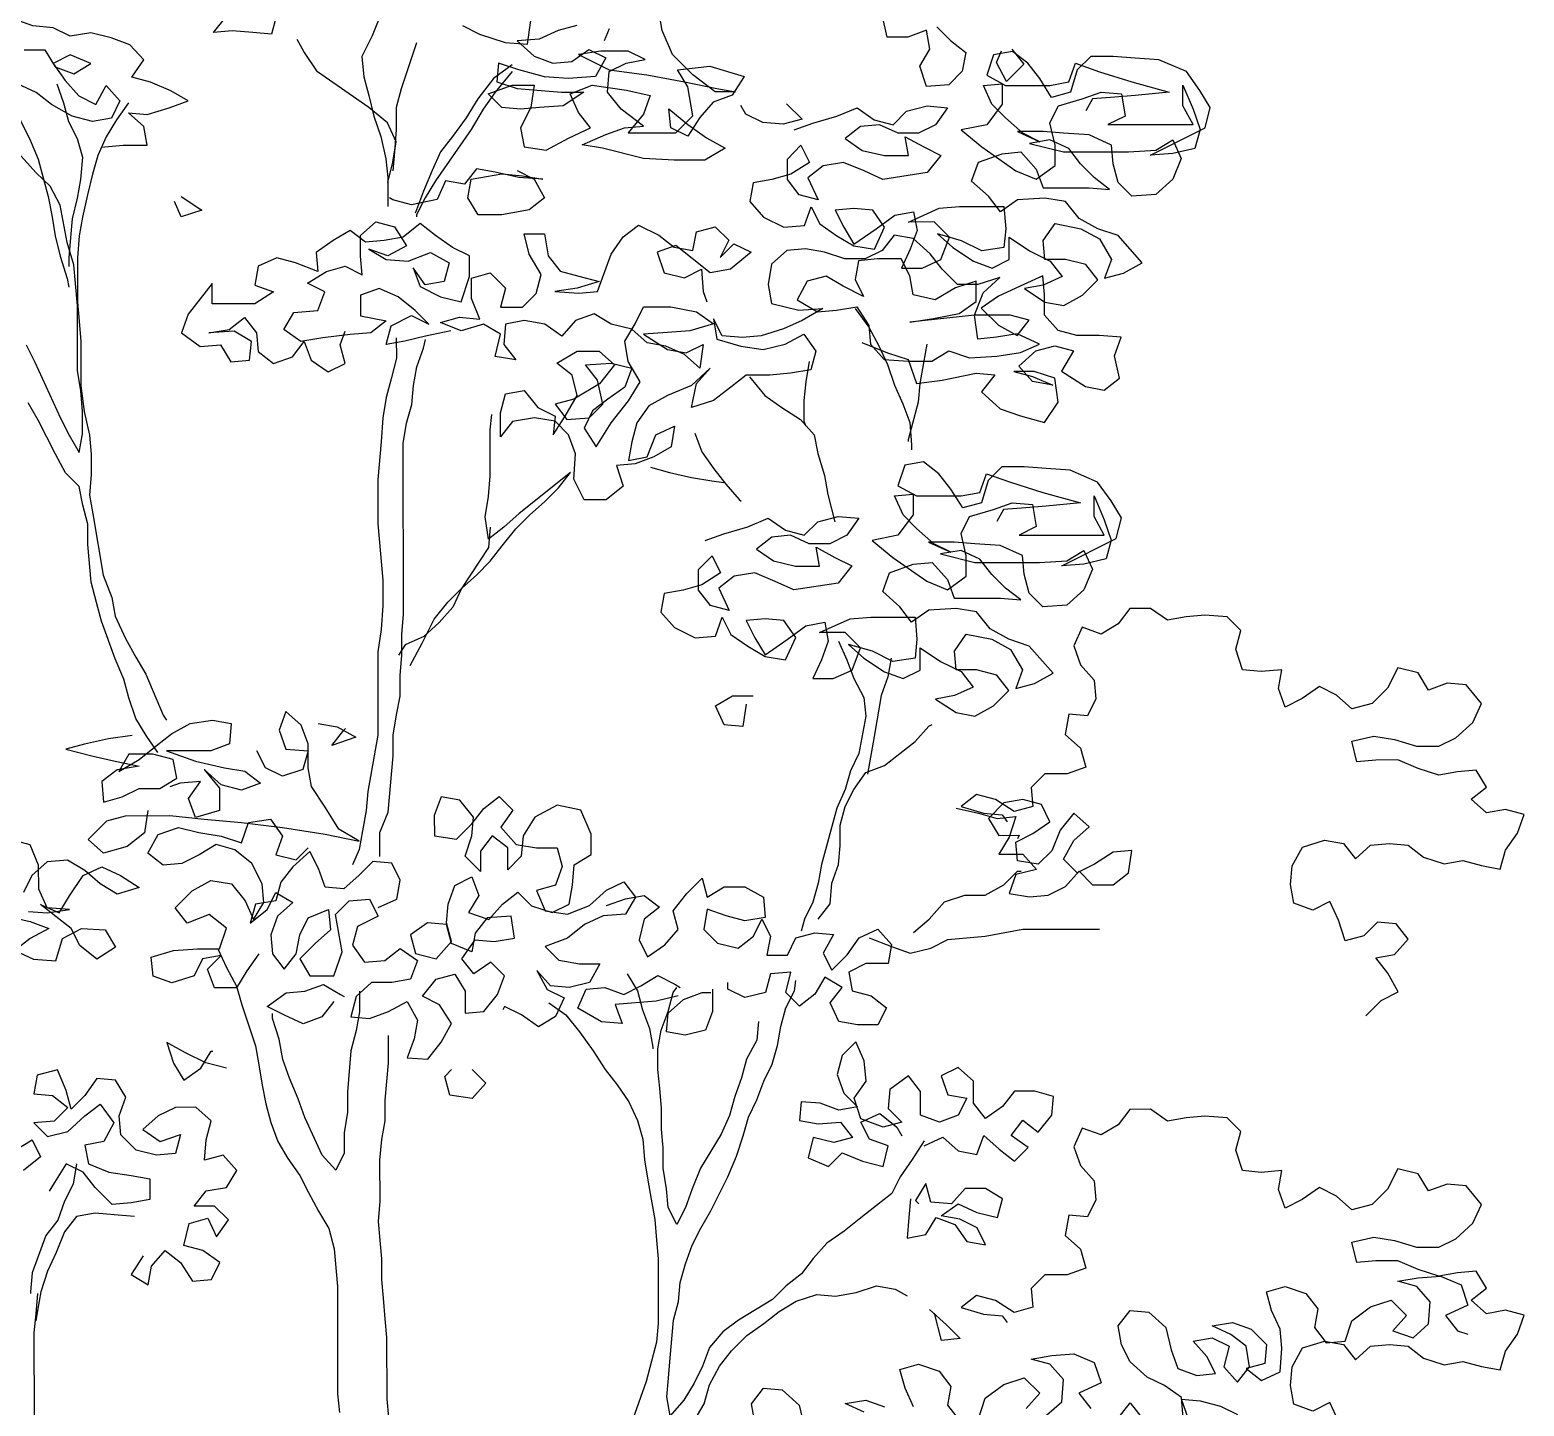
# Model space of a CAD drawing. Header units: millimetres. Extents: x 454 to 24074, y 929 to 15016.
# Drawn here: x 4535 to 5419, y 2432 to 3246 of the extents above; entities that cross this region are included whole.
import ezdxf

# ---------------------------------------------------------------- set-up
doc = ezdxf.new("R2010")
doc.units = ezdxf.units.MM
doc.layers.add('cadblocksdwg.com', color=255, linetype='Continuous')

# ---------------------------------------------------------------- blocks, each defined once
blk = doc.blocks.new('Trees side 016_cad-block.com')
at = {"color": 0}
for points in [[(750.9, 4520.7), (766.8, 4504.9), (784.6, 4491), (780.6, 4469.3), (764.8, 4453.5), (739.1, 4451.5), (731.2, 4475.2), (743, 4495), (739.1, 4516.7), (717.3, 4508.8), (693.6, 4508.8), (687.6, 4534.5)], [(-14.2, 4533.8), (-20.1, 4512.1), (-41.8, 4514), (-65.6, 4516), (-87.3, 4514), (-71.5, 4533.8)], [(201.3, 4522.1), (221.1, 4512.3), (250.8, 4502.4), (276.5, 4500.5), (280.4, 4528.1)], [(333.8, 4522.3), (312, 4516.3), (290.3, 4506.4), (264.6, 4504.4), (284.4, 4486.6), (306.1, 4478.7), (327.9, 4480.7), (347.6, 4494.6), (367.4, 4484.7), (355.6, 4463), (323.9, 4461), (296.3, 4462.9), (266.6, 4470.8), (242.9, 4478.7), (240.9, 4456.9), (264.6, 4449.1), (292.3, 4447.1), (316.1, 4445.1), (341.8, 4445.2), (318, 4429.3), (290.4, 4427.3), (268.6, 4425.3), (246.9, 4427.3), (231, 4443.1), (258.7, 4453), (284.4, 4453), (280.5, 4427.3), (268.6, 4403.6), (272.6, 4381.8), (298.3, 4377.9), (324, 4391.8), (349.7, 4403.7), (335.8, 4421.4), (325.9, 4443.2), (351.6, 4453.1), (391.2, 4447.2), (418.9, 4441.3), (411, 4419.5), (393.2, 4397.8), (448.6, 4397.8), (468.3, 4417.6), (462.3, 4451.2), (450.5, 4471), (488, 4475), (527.6, 4463.1), (513.8, 4441.4), (492, 4433.4), (476.2, 4415.6), (462.4, 4393.9), (442.6, 4403.7), (440.6, 4425.5), (462.4, 4407.7), (484.1, 4391.9), (505.9, 4380.1), (482.2, 4366.2), (446.6, 4366.2), (411, 4368.1), (363.6, 4380), (339.8, 4383.9), (367.5, 4395.8), (389.2, 4403.7), (411, 4405.7), (385.3, 4425.4), (369.4, 4445.2), (371.4, 4468.9), (391.1, 4478.8), (412.9, 4482.8), (393.1, 4492.7), (361.5, 4492.6), (335.8, 4488.7), (371.4, 4470.9), (414.9, 4465), (458.4, 4457.1), (496, 4449.3), (517.7, 4445.3), (494, 4445.3), (468.3, 4465.1), (444.5, 4488.8), (432.6, 4516.4), (424.7, 4563.9)], [(371.3, 4518.3), (365.4, 4504.5)], [(-304.5, 4152), (-294.5, 4132.2), (-264.8, 4067), (-254.9, 4047.3), (-243.1, 4027.5), (-239.1, 4049.2), (-239.1, 4074.9), (-241.1, 4098.7), (-245.1, 4122.4), (-245.2, 4197.5), (-247.2, 4223.2), (-249.2, 4245), (-257.1, 4270.6), (-265.1, 4314.1), (-276.9, 4335.9), (-292.8, 4351.7), (-310.6, 4371.4)], [(108.4, 4563.6), (108.4, 4539.9), (96.5, 4510.2), (84.7, 4486.5), (86.7, 4462.7), (92.7, 4441), (98.6, 4417.3), (106.5, 4393.6), (112.5, 4367.9), (114.5, 4346.1), (114.5, 4312.5)], [(-217.7, 4381.4), (-192, 4383.4), (-164.3, 4383.4), (-168.3, 4405.2), (-186.1, 4421), (-164.3, 4419), (-138.6, 4426.9), (-116.9, 4434.9), (-136.7, 4446.7), (-160.4, 4456.6), (-182.2, 4462.5), (-168.3, 4482.3), (-184.2, 4500), (-205.9, 4507.9), (-229.7, 4513.8), (-253.4, 4509.9), (-273.2, 4519.7), (-296.9, 4521.7), (-318.6, 4529.6)], [(-306.7, 4494), (-283, 4494), (-271.1, 4474.3), (-249.4, 4466.4), (-229.6, 4478.3), (-253.4, 4488.1), (-273.1, 4478.2), (-259.3, 4458.5), (-243.4, 4440.7), (-223.7, 4430.8), (-211.8, 4452.6), (-196, 4434.8), (-205.8, 4415), (-227.6, 4411), (-251.3, 4417), (-275.1, 4430.8), (-292.9, 4444.6), (-314.6, 4454.5)], [(114.5, 4340.2), (120.4, 4363.9), (124.3, 4387.6), (114.4, 4409.4), (92.7, 4427.2), (33.3, 4468.6), (17.5, 4492.3), (9.6, 4506.2)], [(-330.5, 4501.9), (-322.5, 4478.2), (-320.5, 4454.4), (-318.5, 4432.7), (-310.6, 4411), (-300.7, 4391.2), (-290.8, 4367.5), (-278.9, 4324), (-274.9, 4302.3), (-271, 4278.5), (-265, 4254.8), (-257.1, 4229.1), (-255.1, 4219.2)], [(148, 4502.3), (130.2, 4448.9), (124.3, 4427.2), (124.3, 4401.5), (122.4, 4375.8), (120.4, 4354)], [(585.6, 4401.2), (607.4, 4409.1), (635.1, 4417), (658.8, 4426.9), (678.6, 4413.1), (700.3, 4407.2), (716.1, 4423), (739.8, 4429), (763.5, 4427), (749.7, 4407.2), (730, 4397.3), (706.2, 4397.3), (684.5, 4407.2), (662.7, 4405.2), (645, 4391.3), (664.7, 4377.5), (690.5, 4371.6), (718.1, 4371.6), (714.2, 4393.4), (735.9, 4381.5), (755.7, 4371.7), (739.9, 4351.9), (688.5, 4343.9), (666.7, 4353.8), (643, 4363.6), (619.3, 4359.7), (601.5, 4345.8), (613.4, 4320.1), (591.6, 4326), (577.8, 4343.8), (577.8, 4367.5), (593.6, 4383.4), (603.5, 4363.6), (581.7, 4349.8), (560, 4343.8), (538.3, 4339.8), (534.3, 4318.1), (550.2, 4300.3), (573.9, 4288.5), (597.6, 4290.5), (605.5, 4312.2), (615.4, 4292.5), (635.2, 4278.6), (655, 4266.8), (678.7, 4262.9), (690.5, 4288.6), (676.7, 4308.3), (654.9, 4310.3), (633.2, 4308.3), (643.1, 4288.5), (655, 4268.8), (680.6, 4286.6), (702.4, 4302.4), (724.1, 4306.4), (728.1, 4284.6), (720.2, 4262.9), (710.3, 4241.1), (734.1, 4241.2), (755.8, 4251.1), (765.7, 4276.8), (747.9, 4294.6), (718.2, 4294.5), (753.8, 4310.4), (777.5, 4312.4), (828.9, 4312.4), (830.9, 4286.7), (828.9, 4265), (803.2, 4261), (779.5, 4272.8), (751.8, 4280.7), (769.6, 4264.9), (793.4, 4249.1), (815.1, 4241.2), (834.9, 4251.1), (834.9, 4276.8), (858.6, 4261), (882.3, 4249.2), (896.2, 4231.4), (874.4, 4221.5), (852.7, 4217.5), (876.4, 4201.7), (898.2, 4197.8), (919.9, 4209.7), (937.7, 4227.5), (923.9, 4245.3), (900.1, 4251.2), (876.4, 4251.2), (874.4, 4272.9), (888.2, 4292.7), (917.9, 4286.8), (939.6, 4275), (953.5, 4251.2), (945.6, 4229.5), (967.4, 4235.4), (989.1, 4247.3), (961.4, 4278.9), (937.7, 4286.8), (915.9, 4298.7), (900.1, 4318.4), (876.3, 4322.3), (844.7, 4320.3), (824.9, 4306.5), (811.1, 4324.3), (791.3, 4342), (799.2, 4363.8), (826.9, 4373.7), (848.6, 4375.7), (866.4, 4355.9), (874.3, 4334.2), (927.7, 4334.3), (951.4, 4332.3), (933.6, 4346.1), (917.8, 4361.9), (904, 4379.7), (882.2, 4389.6), (858.5, 4385.6), (898, 4375.7), (973.2, 4375.8), (1004.8, 4377.8), (1024.5, 4389.7), (1034.5, 4368), (1024.6, 4344.2), (1004.8, 4326.4), (977.2, 4324.4), (961.3, 4340.2), (955.4, 4362), (953.4, 4383.7), (927.7, 4395.5), (898, 4397.5), (874.3, 4399.4), (844.6, 4399.4), (870.3, 4387.6), (850.6, 4397.4), (830.8, 4415.2), (814.9, 4431), (805, 4452.8), (826.8, 4454.8), (826.8, 4431), (809, 4407.3), (779.4, 4401.3), (803.1, 4381.6), (842.7, 4353.9), (866.4, 4344.1), (888.2, 4359.9), (888.1, 4383.6), (882.2, 4409.3), (892.1, 4429.1), (919.7, 4437.1), (941.5, 4445), (965.2, 4443), (969.2, 4417.3), (949.4, 4407.4), (1048.3, 4407.5), (1036.4, 4429.2), (1036.3, 4453), (1048.2, 4425.3), (1056.2, 4401.6), (1050.3, 4379.8), (1024.6, 4373.9), (998.9, 4371.9), (1062.1, 4403.6), (1068, 4427.3), (1056.1, 4447.1), (1040.3, 4468.8), (1008.6, 4482.6), (981, 4484.6), (955.3, 4486.5), (929.6, 4486.5), (913.8, 4470.7), (905.9, 4444.9), (884.1, 4439), (870.3, 4460.7), (856.4, 4478.5), (838.6, 4492.3), (816.9, 4488.4), (809, 4464.6), (830.7, 4452.8), (882.1, 4452.8), (903.9, 4456.8), (911.8, 4478.6), (939.5, 4468.7), (977, 4456.9), (1020.5, 4445.1), (981, 4441.1), (957.3, 4439.1), (931.6, 4437.1), (923.7, 4423.2)], [(837.9, 4495), (851.8, 4477.3), (832, 4457.5), (820.2, 4479.2), (826.1, 4493.1)], [(258.7, 4476.7), (237, 4460.9), (219.2, 4437.2), (205.4, 4415.4), (189.6, 4393.6), (175.8, 4375.8), (165.9, 4354.1), (156, 4330.3), (148.1, 4308.6), (146.2, 4304.6)], [(258.7, 4468.8), (239, 4445.1), (225.1, 4425.3), (211.3, 4401.6), (169.9, 4342.2), (158, 4322.4), (148.1, 4302.7), (148.1, 4300.7)], [(-269.1, 4454.5), (-261.2, 4432.8), (-255.3, 4411), (-245.4, 4391.3), (-239.4, 4369.5), (-241.4, 4343.8), (-245.3, 4322.1), (-251.2, 4298.3), (-253.2, 4276.6), (-255.1, 4252.9), (-255.1, 4243)], [(-186.1, 4432.8), (-199.9, 4413), (-211.8, 4393.3), (-221.6, 4371.5), (-227.5, 4349.8), (-233.4, 4326), (-239.3, 4300.3), (-243.3, 4278.6), (-245.2, 4252.9), (-245.2, 4201.5), (-243.2, 4179.7), (-241.2, 4156), (-241.1, 4104.6), (-237.2, 4074.9), (-231.2, 4047.3), (-229.2, 4025.5), (-229.2, 4001.8), (-231.1, 3978.1), (-227.2, 3956.3), (-215.2, 3885.2), (-205.3, 3859.5), (-201.4, 3837.7), (-189.5, 3812), (-177.6, 3790.3), (-165.7, 3770.6), (-145.9, 3723.1), (-141.9, 3717.2)], [(577, 4431.5), (594.8, 4413.8), (573.1, 4407.8), (549.4, 4409.8), (529.6, 4419.6), (523.7, 4429.5)], [(264.7, 4354.2), (284.5, 4344.3), (296.4, 4322.6), (278.6, 4308.7), (247, 4302.7), (219.3, 4302.7), (207.4, 4322.5), (211.4, 4344.2), (246.9, 4350.2), (270.7, 4348.2), (294.4, 4344.3), (266.7, 4346.3), (239, 4352.2), (217.3, 4356.1), (203.5, 4338.3), (181.7, 4342.2), (171.8, 4320.5), (142.2, 4314.5), (120.4, 4320.4), (116.5, 4322.4)], [(-124.7, 4324.1), (-101, 4308.4), (-124.7, 4300.4), (-132.6, 4318.2)], [(-151.8, 3679.6), (-165.6, 3699.4), (-177.5, 3719.1), (-185.5, 3742.9), (-191.4, 3764.6), (-201.3, 3788.3), (-217.2, 3831.8), (-223.1, 3853.5), (-229.1, 3877.3), (-233.1, 3920.7), (-233.1, 3944.5), (-239, 3966.2), (-243, 3988), (-258.8, 4003.8), (-270.7, 4025.5), (-290.5, 4065), (-302.4, 4084.8)], [(187.8, 4168.3), (158.2, 4162.3), (134.4, 4156.3), (112.7, 4152.4), (118.6, 4174.1), (142.3, 4186), (162.1, 4176.1), (146.3, 4191.9), (126.5, 4207.7), (104.7, 4217.6), (83, 4209.7), (83, 4185.9), (112.7, 4180), (94.9, 4166.2), (71.2, 4164.2), (39.5, 4160.2), (13.8, 4156.2), (-5.9, 4170.1), (5.9, 4189.8), (33.6, 4191.8), (41.5, 4213.6), (21.7, 4223.5), (43.4, 4237.3), (65.2, 4243.3), (84.9, 4233.4), (82.9, 4255.1), (82.9, 4278.9), (100.7, 4294.7), (122.5, 4288.8), (136.3, 4267.1), (114.6, 4255.2), (92.8, 4263.1), (112.6, 4251.2), (138.3, 4249.3), (164, 4259.2), (185.8, 4247.3), (179.8, 4225.6), (158.1, 4221.6), (144.2, 4241.4), (152.2, 4219.6), (175.9, 4207.8), (199.6, 4201.9), (209.5, 4231.5), (209.5, 4255.3), (189.7, 4265.1), (169.9, 4278.9), (152.1, 4292.8), (132.3, 4276.9), (110.6, 4273), (88.9, 4271), (71.1, 4284.8), (51.3, 4272.9), (31.5, 4259.1), (33.5, 4237.3), (7.8, 4247.2), (-13.9, 4253.1), (-35.7, 4243.2), (-39.6, 4221.4), (-17.8, 4213.5), (-39.6, 4199.7), (-89, 4199.6), (-89, 4223.4), (-116.7, 4187.7), (-124.6, 4166), (-102.8, 4150.2), (-79.1, 4152.2), (-67.2, 4132.4), (-45.5, 4134.4), (-43.5, 4156.2), (-63.3, 4168), (-92.9, 4166), (-69.2, 4170), (-51.4, 4183.8), (-37.6, 4166.1), (-35.6, 4144.3), (-17.8, 4130.5), (4, 4138.4), (17.8, 4156.2), (25.7, 4134.5), (45.5, 4120.7), (65.3, 4130.6), (59.3, 4152.3), (65.2, 4168.1)], [(664.3, 4154.8), (693.9, 4143), (717.7, 4135.1), (727.6, 4107.5), (757.2, 4111.4), (796.8, 4119.4), (818.5, 4117.4), (802.7, 4097.6), (824.5, 4077.9), (848.2, 4070), (875.9, 4062.1), (891.7, 4085.9), (887.7, 4113.5), (864, 4121.4), (840.3, 4121.4), (862, 4115.5), (885.7, 4105.6), (862, 4109.6), (846.2, 4127.3), (865.9, 4145.1), (887.7, 4151.1), (909.4, 4145.2), (895.6, 4121.5), (923.3, 4103.7), (945.1, 4099.8), (962.8, 4113.6), (956.9, 4139.3), (964.8, 4161.1), (939.1, 4163), (913.4, 4163), (891.6, 4168.9), (875.8, 4186.7), (875.8, 4210.4), (873.8, 4232.1), (852, 4222.2), (822.4, 4208.4), (802.6, 4194.5), (822.4, 4174.8), (844.2, 4162.9), (858, 4180.7), (836.2, 4186.6), (794.7, 4186.6), (719.6, 4178.6), (747.3, 4182.6), (776.9, 4188.6), (796.7, 4202.4), (796.7, 4226.1), (772.9, 4218.2), (749.2, 4204.4), (723.5, 4210.3), (719.6, 4232), (709.7, 4251.8), (682, 4251.7), (660.2, 4249.7), (656.3, 4228), (666.2, 4208.2), (642.5, 4220.1), (622.7, 4231.9), (600.9, 4226), (589.1, 4204.2), (612.8, 4190.4), (634.6, 4192.4), (658.3, 4196.4), (672.2, 4174.6), (674.2, 4152.9), (690, 4135.1), (717.7, 4133.2), (745.3, 4133.2), (765.1, 4145.1), (788.8, 4137.2), (820.5, 4139.2), (848.1, 4143.2), (869.9, 4153.1), (844.2, 4164.9), (820.4, 4160.9), (798.7, 4158.9), (794.7, 4186.6), (804.6, 4212.3), (824.3, 4230.1), (798.6, 4222.2), (774.9, 4222.2), (757.1, 4239.9), (743.3, 4257.7), (723.5, 4275.5), (701.7, 4279.4), (687.9, 4261.6), (668.1, 4251.7), (644.4, 4251.7), (620.7, 4259.6), (598.9, 4263.5), (577.2, 4261.5), (559.4, 4245.7), (555.5, 4222), (559.4, 4200.2), (591.1, 4192.3), (618.8, 4194.3), (595.1, 4180.5), (573.3, 4170.6), (547.6, 4162.7), (525.9, 4160.7), (502.1, 4162.6), (492.2, 4182.4), (496.2, 4158.6), (523.9, 4150.8), (549.6, 4146.8), (575.3, 4152.8), (597, 4164.7), (610.9, 4144.9), (605, 4123.2), (581.3, 4119.2), (557.5, 4117.2), (529.9, 4117.2), (512.1, 4103.3), (492.3, 4087.5), (466.6, 4079.5), (472.5, 4107.2), (488.3, 4125), (466.6, 4105.2), (438.9, 4093.4), (417.2, 4081.5), (403.4, 4061.7), (397.5, 4039.9), (393.5, 4018.2), (415.3, 4022.2), (425.2, 4047.9), (446.9, 4057.8), (443, 4034.1), (423.2, 4022.2), (401.5, 4014.2), (379.7, 4012.2), (387.6, 3988.5), (367.9, 3972.7), (342.2, 3972.7), (330.3, 3996.4), (332.3, 4026), (324.3, 4047.8), (308.5, 4063.6), (284.8, 4067.5), (259.1, 4063.5), (245.2, 4045.7), (245.2, 4073.4), (251.1, 4095.2), (272.9, 4099.1), (288.7, 4079.4), (308.5, 4069.5), (306.5, 4047.8), (320.4, 4069.5), (334.2, 4093.3), (328.2, 4117), (310.4, 4130.8), (334.1, 4144.7), (359.8, 4144.7), (377.6, 4128.9), (359.9, 4107.1), (330.2, 4089.3), (308.5, 4083.4), (322.3, 4065.6), (348, 4067.6), (363.8, 4083.4), (357.9, 4111.1), (344, 4128.9), (373.7, 4130.9), (397.4, 4125), (389.5, 4103.2), (369.8, 4089.3), (352, 4075.5), (342.1, 4055.7), (356, 4034), (373.7, 4061.7), (393.5, 4087.4), (407.3, 4109.1), (393.4, 4132.9), (389.5, 4156.6), (401.3, 4176.4), (411.2, 4196.1), (442.8, 4196.2), (472.5, 4190.3), (492.3, 4176.4), (464.6, 4168.5), (438.9, 4166.5), (411.2, 4164.5), (438.9, 4146.7), (460.7, 4142.8), (480.4, 4152.7), (476.5, 4125), (458.7, 4140.8), (436.9, 4150.7), (415.2, 4154.6), (397.4, 4170.4), (373.6, 4176.3), (353.9, 4188.2), (332.1, 4180.2), (316.3, 4162.4), (296.5, 4176.3), (272.8, 4180.2), (251.1, 4176.2), (249.1, 4152.5), (263, 4134.7), (239.2, 4138.6), (245.1, 4164.4), (225.4, 4176.2), (199.7, 4168.3), (175.9, 4178.1), (197.7, 4184.1), (221.4, 4182.1), (211.5, 4205.8), (211.5, 4229.6), (233.2, 4235.5), (251, 4217.7), (245.1, 4196), (270.8, 4196), (286.6, 4211.8), (292.5, 4233.6), (278.7, 4257.3), (272.7, 4281), (296.4, 4281), (300.4, 4255.3), (314.3, 4237.6), (336, 4231.7), (359.7, 4225.7), (334.1, 4217.8), (308.4, 4213.8), (336, 4211.9), (357.8, 4213.9), (373.6, 4257.4), (387.4, 4277.2), (405.2, 4291), (428.9, 4279.2), (446.7, 4265.4), (468.4, 4261.4), (472.4, 4283.2), (494.1, 4289.1), (510, 4273.3), (500.1, 4253.5), (515.9, 4269.4), (535.7, 4259.5), (512, 4239.7), (488.2, 4235.7), (448.7, 4267.3), (426.9, 4259.4), (434.9, 4235.7), (458.6, 4229.8), (478.4, 4239.7), (480.4, 4214), (484.3, 4202.1)], [(656.3, 4194.4), (672.2, 4172.6), (684, 4150.9), (693.9, 4129.2), (701.9, 4105.5), (711.8, 4083.7), (719.7, 4062), (721.7, 4036.3), (721.7, 4030.4)], [(124.5, 4160.3), (124.6, 4136.6), (118.7, 4112.8), (112.7, 4091.1), (108.8, 4067.4), (106.9, 4039.7), (103, 3996.2), (103, 3944.8), (109, 3879.5), (109, 3849.9), (107.1, 3822.2), (103.1, 3796.5), (103.2, 3699.6), (91.4, 3634.4), (89.5, 3612.6), (85.5, 3588.9), (81.6, 3567.2), (73.7, 3549.4)], [(105.3, 3559.3), (105.3, 3586.9), (115.2, 3610.7), (121, 3675.9), (121, 3699.6), (124.9, 3723.4), (128.9, 3745.1), (128.9, 3768.8), (130.8, 3792.6), (130.8, 3816.3), (132.7, 3840), (132.6, 4037.7), (136.5, 4061.4), (142.4, 4083.2), (144.4, 4104.9), (148.3, 4126.7), (156.2, 4148.5), (158.2, 4158.3)], [(739.4, 4152.9), (735.5, 4131.2), (731.5, 4107.5), (729.6, 4085.7), (717.8, 4042.2), (717.8, 4040.2)], [(603, 4133), (599.1, 4109.3), (597.1, 4087.6), (597.1, 4063.8), (599.1, 4057.9)], [(533.8, 4115.2), (551.6, 4093.5), (571.4, 4079.6), (593.2, 4065.8), (609, 4048), (613, 4026.3), (620.9, 4000.6), (624.9, 3978.9), (632.8, 3947.2)], [(140.7, 3780.7), (154.5, 3806.4), (168.3, 3834.1), (184.1, 3853.9), (199.9, 3869.7), (217.7, 3885.6), (233.5, 3901.4), (247.3, 3919.2), (263.1, 3939), (278.9, 3954.8), (296.7, 3970.7), (312.5, 3986.5), (326.3, 4004.3), (267.1, 3956.8), (249.3, 3941), (231.5, 3927.1), (227.5, 3952.8), (231.5, 3976.5), (233.4, 4000.3), (233.4, 4053.6), (235.3, 4071.4)], [(470.6, 4049.9), (478.5, 4028.2), (492.4, 4008.4), (506.3, 3990.6), (522.1, 3972.8), (524.1, 3970.9)], [(419.3, 4010.3), (441, 4004.4), (466.7, 3998.5), (490.4, 3994.6), (504.3, 3992.6)], [(482.6, 3925.4), (504.3, 3933.3), (532, 3941.2), (555.7, 3951.1), (575.5, 3937.3), (597.3, 3931.4), (613.1, 3947.2), (636.8, 3953.2), (660.5, 3951.2), (646.7, 3931.4), (626.9, 3921.5), (603.2, 3921.5), (581.4, 3931.4), (559.7, 3929.4), (541.9, 3915.5), (561.7, 3901.7), (587.4, 3895.8), (615.1, 3895.8), (611.1, 3917.6), (632.9, 3905.7), (652.6, 3895.9), (636.8, 3876.1), (585.5, 3868.1), (563.7, 3878), (540, 3887.8), (516.2, 3883.9), (498.5, 3870), (510.3, 3844.3), (488.6, 3850.2), (474.7, 3868), (474.7, 3891.7), (490.5, 3907.6), (500.4, 3887.8), (478.7, 3873.9), (456.9, 3868), (435.2, 3864), (431.3, 3842.3), (447.1, 3824.5), (470.8, 3812.7), (494.6, 3814.7), (502.4, 3836.4), (512.4, 3816.6), (532.1, 3802.8), (551.9, 3791), (575.6, 3787), (587.5, 3812.8), (573.6, 3832.5), (551.9, 3834.5), (530.1, 3832.5), (540, 3812.7), (551.9, 3793), (577.6, 3810.8), (599.3, 3826.6), (621.1, 3830.6), (625, 3808.8), (617.2, 3787.1), (607.3, 3765.3), (631, 3765.4), (652.8, 3775.3), (662.6, 3801), (644.8, 3818.7), (615.2, 3818.7), (650.7, 3834.6), (674.4, 3836.6), (725.8, 3836.6), (727.8, 3810.9), (725.9, 3789.2), (700.2, 3785.2), (676.5, 3797), (648.8, 3804.9), (666.6, 3789.1), (690.3, 3773.3), (712.1, 3765.4), (731.8, 3775.3), (731.8, 3801), (755.5, 3785.2), (779.3, 3773.4), (793.1, 3755.6), (771.4, 3745.7), (749.7, 3741.7), (773.4, 3725.9), (795.1, 3722), (816.9, 3733.9), (834.7, 3751.7), (820.8, 3769.5), (797.1, 3775.4), (773.4, 3775.4), (771.4, 3797.1), (785.2, 3816.9), (814.8, 3811), (836.6, 3799.1), (850.5, 3775.4), (842.6, 3753.7), (864.3, 3759.6), (886, 3771.5), (858.3, 3803.1), (834.6, 3811), (812.8, 3822.9), (797, 3842.6), (773.3, 3846.5), (741.7, 3844.5), (721.9, 3830.7), (708, 3848.5), (688.3, 3866.2), (696.1, 3888), (723.8, 3897.9), (745.6, 3899.9), (763.4, 3880.1), (771.3, 3858.4), (824.7, 3858.4), (848.4, 3856.5), (830.6, 3870.3), (814.8, 3886.1), (800.9, 3903.9), (779.2, 3913.8), (755.4, 3909.8), (795, 3899.9), (870.1, 3900), (901.7, 3902), (921.5, 3913.9), (931.4, 3892.2), (921.5, 3868.4), (901.8, 3850.6), (874.1, 3848.6), (858.3, 3864.4), (852.3, 3886.2), (850.3, 3907.9), (824.6, 3919.7), (795, 3921.7), (771.2, 3923.6), (741.6, 3923.6), (767.3, 3911.8), (747.5, 3921.6), (727.7, 3939.4), (711.9, 3955.2), (702, 3977), (723.7, 3979), (723.8, 3955.2), (706, 3931.5), (676.3, 3925.5), (700.1, 3905.8), (739.6, 3878.1), (763.4, 3868.3), (785.1, 3884.1), (785.1, 3907.8), (779.1, 3933.5), (789, 3953.3), (816.7, 3961.2), (838.4, 3969.2), (862.1, 3967.2), (866.1, 3941.5), (846.4, 3931.6), (945.2, 3931.7), (933.3, 3953.4), (933.3, 3977.2), (945.2, 3949.5), (953.1, 3925.8), (947.2, 3904), (921.5, 3898.1), (895.8, 3896.1), (959, 3927.8), (965, 3951.5), (953.1, 3971.3), (937.2, 3993), (905.6, 4006.8), (877.9, 4008.7), (852.2, 4010.7), (826.5, 4010.7), (810.7, 3994.8), (802.8, 3969.1), (781.1, 3963.2), (767.2, 3984.9), (753.4, 4002.7), (735.6, 4016.5), (713.8, 4012.6), (705.9, 3988.8), (727.7, 3977), (779.1, 3977), (800.8, 3981), (808.7, 4002.8), (836.4, 3992.9), (874, 3981.1), (917.5, 3969.2), (878, 3965.3), (854.2, 3963.3), (828.5, 3961.3), (820.6, 3947.4)], [(233.5, 3940.9), (231.5, 3917.2), (199.9, 3869.7), (190.1, 3848), (174.3, 3830.2), (156.5, 3814.3), (134.8, 3804.4), (126.9, 3792.6)], [(-325.6, 3489.7), (-299.9, 3483.8), (-278.1, 3475.9), (-299.9, 3464), (-317.6, 3450.1), (-295.9, 3440.3), (-270.2, 3438.3), (-262.3, 3464), (-240.6, 3475.9), (-212.9, 3474), (-201, 3454.2), (-222.7, 3440.3), (-242.5, 3456.1), (-252.4, 3475.9), (-288, 3503.5), (-266.3, 3493.7), (-254.4, 3513.5), (-238.6, 3537.2), (-216.9, 3547.1), (-195.2, 3537.2), (-173.4, 3523.4), (-199.1, 3515.5), (-218.9, 3527.3), (-236.7, 3543.1), (-256.5, 3555), (-280.2, 3553), (-298, 3537.1), (-307.8, 3517.4)], [(-301.9, 3495.6), (-280.1, 3493.7), (-254.4, 3497.6), (-280.1, 3499.6), (-290, 3521.3), (-290.1, 3549), (-300, 3572.7), (-321.7, 3578.6)], [(1248.2, 3374.5), (1266, 3392.3), (1285.7, 3402.2), (1273.8, 3423.9), (1260, 3441.7), (1281.7, 3445.7), (1297.5, 3463.5), (1283.7, 3481.3), (1261.9, 3483.2), (1246.1, 3467.4), (1224.4, 3461.4), (1216.5, 3485.2), (1206.6, 3506.9), (1186.8, 3497), (1165, 3504.9), (1161.1, 3526.6), (1163, 3548.4), (1174.9, 3570.1), (1200.6, 3578.1), (1222.3, 3574.1), (1236.2, 3556.3), (1253.9, 3572.2), (1275.7, 3574.2), (1297.4, 3572.2), (1315.2, 3558.4), (1339, 3550.5), (1360.7, 3554.5), (1382.5, 3548.6), (1404.2, 3544.6), (1410.1, 3566.4), (1424, 3586.2), (1431.8, 3607.9), (1410.1, 3613.8), (1388.3, 3609.9), (1370.5, 3625.7), (1388.3, 3639.5), (1376.4, 3659.3), (1354.7, 3657.3), (1332.9, 3653.3), (1309.2, 3661.2), (1285.5, 3671.1), (1259.8, 3671), (1238, 3669), (1232.1, 3692.8), (1257.8, 3698.7), (1281.5, 3694.8), (1307.2, 3686.9), (1332.9, 3686.9), (1352.7, 3696.8), (1372.4, 3714.6), (1382.3, 3736.4), (1364.5, 3758.1), (1342.7, 3760.1), (1321, 3752.1), (1309.1, 3771.9), (1285.4, 3777.8), (1273.5, 3754.1), (1255.8, 3736.3), (1232.1, 3730.3), (1214.2, 3746.1), (1194.5, 3756), (1174.7, 3742.1), (1154.9, 3732.2), (1147, 3754), (1151, 3775.7), (1127.2, 3773.7), (1105.5, 3775.7), (1097.6, 3799.4), (1103.5, 3821.1), (1087.6, 3836.9), (1061.9, 3838.9), (1040.2, 3836.9), (1018.4, 3832.9), (998.7, 3846.7), (974.9, 3846.7), (961.1, 3828.9), (941.4, 3817), (919.6, 3824.9), (909.7, 3803.2), (917.7, 3781.4), (933.5, 3763.7), (935.5, 3741.9), (925.6, 3722.1), (903.9, 3724.1), (899.9, 3700.4), (917.8, 3684.6), (923.7, 3662.8), (902, 3654.9), (876.3, 3654.9), (860.5, 3639), (862.5, 3617.3), (840.7, 3611.3), (819, 3625.2), (797.2, 3631.1), (779.4, 3617.2), (805.1, 3609.3), (826.9, 3607.4), (832.8, 3599.5)], [(636.9, 3808.9), (646.8, 3787.1), (654.7, 3765.4), (666.6, 3743.6), (668.6, 3721.9), (660.8, 3678.4), (650.9, 3658.6), (645, 3636.9), (635.1, 3615.1), (617.4, 3549.8), (613.4, 3528.1), (607.5, 3506.3), (597.7, 3486.6), (593.7, 3472.7)], [(698.2, 3789.1), (694.3, 3767.4), (686.4, 3745.6), (678.5, 3698.2), (670.7, 3654.7)], [(530.2, 3735.6), (526.3, 3709.9), (504.5, 3711.9), (494.6, 3733.6), (514.4, 3745.5), (538.1, 3745.5)], [(-189.3, 3606.4), (-137.9, 3606.5), (-98.3, 3602.6), (-54.8, 3598.7), (-7.4, 3592.8), (42, 3584.9), (81.6, 3577), (57.9, 3590.9), (42, 3616.5), (26.2, 3640.2), (22.2, 3662), (22.2, 3689.7), (14.2, 3711.4), (-3.6, 3727.2), (-11.4, 3705.5), (-3.5, 3683.7), (22.2, 3681.8), (16.3, 3660), (-7.4, 3652.1), (-27.2, 3661.9), (-37.1, 3681.7)], [(-181.5, 3699.4), (-209.1, 3695.4), (-236.8, 3689.4), (-258.6, 3683.5), (-226.9, 3675.6), (-201.2, 3669.7), (-173.5, 3663.8), (-199.2, 3659.8), (-217, 3646), (-215, 3622.2), (-193.3, 3628.2), (-173.5, 3638.1), (-149.8, 3638.1), (-130, 3650), (-134, 3671.7), (-157.7, 3677.6), (-185.4, 3677.6), (-197.2, 3657.8), (-173.5, 3671.7), (-153.8, 3687.5), (-136, 3701.4), (-114.3, 3713.3), (-88.6, 3717.2), (-66.8, 3713.3), (-68.8, 3689.6), (-90.5, 3681.7), (-141.9, 3681.6), (-108.3, 3669.8), (-74.7, 3661.9), (-50.9, 3658), (-33.1, 3644.1), (-54.9, 3636.2), (-78.6, 3642.1), (-98.4, 3659.9), (-80.6, 3638.2), (-80.6, 3612.5), (-108.2, 3604.5), (-116.2, 3626.3), (-102.3, 3646.1), (-126.1, 3644.1), (-137.9, 3640.1)], [(34, 3713.4), (55.8, 3709.5), (77.5, 3697.6), (49.9, 3687.7), (63.7, 3705.5), (65.7, 3707.5)], [(613.5, 3486.6), (627.3, 3504.4), (629.3, 3528.1), (637.1, 3549.9), (639.1, 3571.6), (639.1, 3595.3), (645, 3617.1), (654.9, 3636.9), (668.7, 3656.7), (690.4, 3664.6), (726, 3692.3), (741.8, 3710.1), (745.7, 3712.1)], [(103.4, 3500), (125.1, 3509.9), (129.1, 3531.6), (119.2, 3551.4), (97.4, 3553.3), (81.6, 3537.5), (63.8, 3521.7), (42.1, 3523.6), (34.2, 3545.4), (24.3, 3565.1), (4.5, 3547.3), (-9.3, 3529.5), (-15.2, 3507.8), (-38.9, 3503.8), (-44.9, 3482), (-25.1, 3497.9), (-15.2, 3517.6), (4.5, 3505.8), (-13.2, 3490), (-21.1, 3468.2), (-19.1, 3446.5), (-5.3, 3428.7), (8.6, 3446.5), (12.5, 3468.2), (22.4, 3488), (46.1, 3497.9), (48.1, 3474.2), (30.3, 3458.4), (12.5, 3440.6), (24.4, 3420.8), (52.1, 3420.8), (61.9, 3448.5), (54, 3492), (69.8, 3507.8), (93.5, 3509.8), (103.4, 3490.1), (79.7, 3478.2), (73.8, 3456.4), (87.6, 3436.7), (111.4, 3438.7), (129.1, 3452.5), (148.9, 3438.7), (141, 3417), (119.3, 3413), (95.6, 3413), (77.8, 3397.1), (71.9, 3373.4), (93.6, 3371.4), (115.4, 3379.4), (137.1, 3391.3), (149, 3369.5), (145.1, 3347.8), (137.2, 3326), (160.9, 3324.1), (176.7, 3343.8), (188.5, 3365.6), (174.7, 3387.3), (154.9, 3397.2), (170.7, 3417), (192.4, 3422.9), (204.3, 3403.2), (204.3, 3377.5), (226.1, 3379.5), (241.9, 3399.3), (249.8, 3421), (233.9, 3436.8), (214.2, 3423), (200.3, 3440.7), (216.1, 3462.5), (237.9, 3460.5), (261.6, 3464.5), (257.6, 3490.2), (229.9, 3488.2), (216.1, 3470.4), (212.2, 3448.7), (188.5, 3458.5), (182.5, 3480.3), (160.8, 3482.2), (141, 3468.4), (146.9, 3446.6), (170.7, 3440.7), (188.5, 3460.5), (182.5, 3482.2), (184.5, 3504), (192.3, 3525.7), (212.1, 3535.6), (220, 3513.9), (208.2, 3494.1), (231.9, 3486.2), (247.7, 3504), (265.5, 3517.9), (281.3, 3502.1), (305.1, 3494.2), (324.8, 3504.1), (328.8, 3525.9), (330.7, 3549.6), (350.5, 3561.5), (350.4, 3585.2), (338.6, 3612.9), (310.9, 3618.8), (285.2, 3604.9), (271.4, 3583.1), (269.4, 3559.4), (253.6, 3543.6), (253.6, 3569.3), (235.8, 3583.1), (222, 3565.3), (222, 3541.6), (204.2, 3559.4), (212.1, 3583.1), (214, 3604.8), (198.2, 3624.6), (176.4, 3628.5), (168.5, 3606.8), (168.6, 3583), (194.3, 3579.1), (212, 3596.9), (225.9, 3614.7), (243.7, 3628.6), (259.5, 3612.8), (245.7, 3593), (263.5, 3573.2), (287.2, 3569.3), (310.9, 3569.3), (316.9, 3547.6), (309, 3525.8), (287.2, 3519.9), (297.2, 3496.2), (322.9, 3492.2), (348.5, 3502.2), (368.3, 3520), (388.1, 3529.9), (401.9, 3512.1), (390.1, 3492.3), (364.4, 3490.3), (342.6, 3480.4), (322.9, 3464.6), (297.2, 3454.7), (313, 3438.9), (336.7, 3434.9), (360.5, 3434.9), (348.6, 3413.2), (324.9, 3407.2), (303.2, 3409.2), (287.3, 3427), (299.2, 3405.2), (319, 3395.4), (309.1, 3373.6), (289.4, 3361.7), (269.6, 3375.6), (249.8, 3385.4), (247.8, 3381.5)], [(773.5, 3615.2), (799.2, 3609.3), (821, 3603.4), (842.7, 3605.4), (834.8, 3581.7), (823, 3561.9), (850.6, 3561.9), (866.5, 3544.1), (842.8, 3538.2), (834.9, 3516.4), (858.6, 3512.5), (880.3, 3514.5), (900.1, 3524.4), (915.9, 3542.2), (931.7, 3526.4), (955.5, 3526.4), (973.2, 3540.3), (977.2, 3566), (955.4, 3564), (933.7, 3550.1), (913.9, 3540.2), (898.1, 3556), (909.9, 3577.8), (927.7, 3593.6), (909.9, 3609.4), (894.1, 3589.6), (884.3, 3565.9), (868.5, 3550.1), (844.7, 3554), (842.7, 3575.8), (862.5, 3585.7), (882.2, 3599.5), (872.3, 3619.3), (850.6, 3625.2), (828.8, 3621.2), (811.1, 3603.4), (823, 3583.6), (846.7, 3583.7), (844.7, 3579.7)], [(-163.6, 3612.4), (-167.5, 3586.7), (-187.3, 3570.9), (-214.9, 3562.9), (-232.8, 3578.7), (-211, 3600.5), (-189.3, 3606.4)], [(-34.9, 3446.4), (-48.8, 3426.7), (-60.6, 3406.9), (-86.3, 3406.9), (-94.2, 3428.6), (-78.4, 3444.4), (-100.2, 3440.5), (-110, 3420.7), (-135.7, 3412.7), (-157.5, 3420.6), (-159.5, 3442.4), (-133.8, 3450.3), (-106.1, 3452.3), (-80.4, 3452.3), (-72.5, 3476.1), (-92.3, 3491.9), (-118, 3482), (-131.9, 3499.7), (-112.1, 3519.5), (-90.4, 3531.4), (-66.6, 3527.5), (-50.8, 3507.7), (-40.9, 3486), (-29.1, 3505.8), (-31.1, 3527.5), (-42.9, 3551.2), (-62.7, 3567), (-84.5, 3572.9), (-104.2, 3561.1), (-124, 3551.1), (-145.7, 3549.2), (-163.5, 3563), (-151.7, 3584.7), (-128, 3592.7), (-104.3, 3586.8), (-78.6, 3582.8), (-54.8, 3574.9), (-46.9, 3598.7), (-21.2, 3602.6), (-7.4, 3582.9), (-15.3, 3561.1), (8.5, 3555.2), (22.3, 3569.1)], [(368.3, 3502.2), (390.1, 3510.1), (411.8, 3514.1), (429.6, 3500.3), (411.8, 3486.4), (405.9, 3462.7), (415.8, 3442.9), (435.6, 3456.8), (451.4, 3474.6), (445.4, 3496.3), (461.2, 3516.1), (479, 3533.9), (485, 3512.2), (504.7, 3524), (528.4, 3524.1), (550.2, 3512.2), (552.2, 3488.5), (528.5, 3484.5), (506.7, 3490.4), (485, 3498.3), (481, 3474.6), (496.9, 3458.8), (520.6, 3452.9), (538.4, 3466.7), (548.2, 3486.5), (558.1, 3466.8), (554.2, 3445), (577.9, 3445), (587.8, 3464.8), (609.5, 3470.8), (631.3, 3468.8), (619.4, 3447), (629.3, 3427.3), (647.1, 3445.1), (660.9, 3464.9), (682.7, 3474.8), (698.5, 3457), (694.6, 3435.3), (668.9, 3435.2), (649.1, 3425.3), (653.1, 3403.6), (674.8, 3397.7), (692.7, 3383.9), (682.8, 3364.1), (659.1, 3364.1), (637.3, 3368), (627.4, 3389.7), (641.2, 3407.5), (621.4, 3419.4), (609.6, 3399.6), (591.8, 3385.7), (576, 3401.5), (581.9, 3425.3), (558.2, 3423.3), (552.3, 3401.5), (528.6, 3395.6), (508.8, 3405.4), (508.8, 3413.3)], [(724.2, 3470.9), (742, 3486.7), (759.8, 3506.5), (783.5, 3514.4), (807.2, 3514.4), (828.9, 3526.3), (844.7, 3542.1), (848.7, 3542.2)], [(672.8, 3464.9), (698.5, 3455), (720.3, 3447.1), (744, 3453.1), (763.8, 3463), (807.2, 3467), (850.7, 3474.9), (939.7, 3475)], [(-82.4, 3452.3), (-72.5, 3430.6), (-60.6, 3408.9), (-54.7, 3387.1), (-38.8, 3339.7), (-34.8, 3317.9), (-30.8, 3294.2), (-26.9, 3272.5), (-20.9, 3250.7), (-13, 3229), (-1.1, 3209.2), (12.7, 3189.5), (22.7, 3169.7), (34.5, 3148), (46.4, 3128.2), (52.4, 3104.5), (56.4, 3061), (56.5, 2936.5), (58.5, 2914.7)], [(451.4, 3397.5), (425.8, 3391.5), (378.3, 3387.5), (386.2, 3365.8), (362.5, 3367.7), (334.8, 3383.5), (344.7, 3405.3), (366.4, 3407.3), (388.2, 3399.4), (407.9, 3409.3), (427.7, 3421.2), (447.5, 3411.3), (453.4, 3407.4)], [(392.1, 3423.1), (404, 3403.4), (409.9, 3381.6), (417.9, 3359.9), (421.8, 3338.1), (421.8, 3336.2)], [(736.3, 3229.7), (722.5, 3207.9), (708.6, 3188.1), (698.8, 3168.4), (681, 3154.5), (661.2, 3138.7), (643.5, 3124.8), (623.7, 3111), (607.9, 3093.2), (594.1, 3075.4), (576.3, 3061.5), (560.5, 3045.7), (521, 3021.9), (503.2, 3008.1), (487.4, 2990.2), (479.5, 2968.5), (469.7, 2948.7), (457.8, 2928.9), (442, 2911.1), (438, 2932.9), (440, 2954.6), (441.9, 2978.3), (445.9, 3021.8), (451.8, 3043.6), (453.7, 3065.3), (459.6, 3087.1), (467.5, 3108.8), (477.4, 3128.6), (489.2, 3148.4), (509, 3188), (518.8, 3211.7), (526.7, 3235.4), (532.6, 3257.2), (542.5, 3277), (550.4, 3298.7), (560.3, 3318.5), (566.2, 3340.2), (570.1, 3362), (576, 3383.7), (585.9, 3403.5), (587.8, 3415.4)], [(52.1, 3391.2), (38.3, 3373.4), (16.5, 3365.4), (-5.2, 3375.3), (-25, 3385.2), (-3.3, 3401), (18.5, 3403), (40.2, 3410.9), (60, 3399.1), (64, 3397.1)], [(81.7, 3403.1), (81.8, 3379.3), (77.8, 3357.6), (71.9, 3333.9), (68, 3286.4), (68, 3262.7), (64.1, 3239), (64.1, 3215.2), (54.3, 3195.5), (38.4, 3213.2), (18.6, 3256.7), (10.7, 3278.4), (0.8, 3302.2), (-7.1, 3323.9), (-11.1, 3347.6), (-19.1, 3371.3), (-19.1, 3377.3)], [(544.4, 3367.9), (542.4, 3346.2), (530.6, 3324.4), (524.7, 3302.6), (516.8, 3280.9), (510.9, 3259.1), (501, 3237.4), (477.3, 3197.8), (467.5, 3174.1), (459.6, 3152.3), (449.7, 3132.6), (439.8, 3152.3), (437.8, 3174.1), (433.8, 3197.8), (433.8, 3221.5), (431.8, 3243.2), (431.8, 3267), (429.8, 3290.7), (427.8, 3312.4), (427.8, 3336.2), (431.7, 3357.9), (439.6, 3379.7), (445.5, 3401.4), (449.5, 3407.4)], [(491, 3405.4), (491, 3379.7), (483.1, 3358), (459.4, 3352), (437.6, 3355.9), (439.6, 3377.7), (457.4, 3393.5), (479.1, 3401.4), (489, 3401.5)], [(301.2, 3389.4), (321, 3375.6), (336.8, 3355.8), (352.7, 3334.1), (366.5, 3312.4), (380.4, 3294.6), (394.2, 3274.8), (404.1, 3253.1), (410.1, 3231.4), (412.1, 3207.6), (416.1, 3183.9), (420, 3162.2), (424, 3138.5), (426, 3114.7), (428, 3093), (428.1, 3017.9), (426.1, 2996.1), (420.2, 2974.4), (414.3, 2950.6), (398.5, 2907.1)], [(-72.4, 3314), (-96.1, 3319.9), (-119.8, 3331.7), (-141.6, 3343.5), (-133.7, 3319.8), (-121.8, 3300.1), (-102, 3313.9), (-90.2, 3333.7), (-88.2, 3333.7)], [(115.8, 2908.8), (113.8, 2930.6), (113.7, 3001.8), (111.7, 3023.5), (109.7, 3047.2), (107.8, 3069), (107.7, 3092.7), (103.7, 3136.2), (105.7, 3159.9), (105.6, 3207.4), (107.6, 3231.1), (111.5, 3252.8), (111.5, 3276.6), (115.4, 3320.1), (115.4, 3351.7)], [(736.3, 3223.8), (758, 3233.7), (775.8, 3217.9), (797.6, 3213.9), (805.5, 3235.7), (823.3, 3219.9), (841.1, 3206.1), (856.9, 3221.9), (837.1, 3235.7), (850.9, 3253.5), (868.7, 3239.7), (884.5, 3259.5), (886.5, 3281.2), (864.7, 3287.1), (841, 3287.1), (827.2, 3269.3), (807.4, 3255.5), (793.6, 3273.2), (793.6, 3298.9), (775.7, 3314.7), (756, 3304.8), (763.9, 3283.1), (785.7, 3279.2), (775.8, 3259.4), (754.1, 3251.4), (732.3, 3259.3), (732.3, 3287), (718.4, 3304.8), (696.7, 3289), (694.7, 3267.2), (710.6, 3251.4), (688.8, 3245.5), (663.1, 3255.3), (655.2, 3279), (669, 3298.8), (667, 3322.5), (657.1, 3344.3), (641.3, 3328.4), (635.4, 3306.7), (643.3, 3285), (659.1, 3269.2), (637.4, 3265.2), (615.7, 3273.1), (593.9, 3275), (591.9, 3253.3), (613.7, 3249.3), (639.4, 3251.3), (653.3, 3233.6), (631.5, 3227.6), (607.8, 3233.5), (601.9, 3209.8), (625.6, 3199.9), (641.4, 3215.8), (665.1, 3205.9), (688.9, 3200), (694.8, 3223.7), (673, 3231.6), (663.1, 3251.4), (684.9, 3261.3), (704.6, 3245.5), (710.6, 3235.6)], [(-317.4, 3218.8), (-297.7, 3230.7), (-287.8, 3211), (-307.5, 3195.1)], [(-169.1, 3096.4), (-182.9, 3074.6), (-163.1, 3062.8), (-159.2, 3084.5), (-143.4, 3102.4), (-125.5, 3088.5), (-111.7, 3066.8), (-89.9, 3068.8), (-80.1, 3088.6), (-99.9, 3102.4), (-121.6, 3108.3), (-115.7, 3134), (-94, 3140), (-84.1, 3118.2), (-70.2, 3138), (-86.1, 3153.8), (-109.8, 3153.8), (-96, 3171.6), (-72.3, 3175.6), (-60.4, 3195.3), (-76.2, 3213.1), (-98, 3207.2), (-96, 3230.9), (-90.1, 3252.7), (-107.9, 3268.5), (-131.6, 3268.4), (-151.4, 3258.5), (-169.2, 3242.7), (-149.4, 3228.9), (-125.7, 3236.8), (-131.6, 3215.1), (-153.3, 3213.1), (-177.1, 3219), (-194.9, 3236.7), (-196.9, 3258.5), (-189, 3280.2), (-200.9, 3300), (-222.6, 3302), (-236.4, 3282.2), (-252.2, 3266.3), (-258.2, 3288.1), (-268.1, 3311.8), (-291.8, 3305.8), (-295.7, 3284.1), (-274, 3282.1), (-256.2, 3268.3), (-272, 3252.5), (-295.7, 3250.5), (-279.9, 3234.7), (-256.2, 3240.6), (-236.4, 3258.5), (-218.6, 3272.3), (-202.8, 3250.6), (-214.6, 3228.8), (-236.4, 3224.8), (-232.4, 3203.1), (-208.7, 3193.2), (-183, 3189.3), (-161.2, 3185.4), (-161.2, 3161.6), (-182.9, 3157.7), (-204.7, 3155.7), (-224.5, 3175.4), (-238.3, 3193.2), (-258.1, 3203.1), (-271.9, 3181.3), (-277.9, 3171.4)], [(212.3, 3312.2), (228.1, 3296.4), (212.3, 3278.6), (186.6, 3282.6), (180.7, 3304.3), (188.6, 3312.2)], [(1216.5, 2904.6), (1206.6, 2926.3), (1186.8, 2916.4), (1165, 2924.3), (1161.1, 2946), (1163, 2967.8), (1174.9, 2989.6), (1200.6, 2997.5), (1222.3, 2993.6), (1236.2, 2975.8), (1253.9, 2991.6), (1275.7, 2993.6), (1297.4, 2991.6), (1315.2, 2977.8), (1339, 2969.9), (1360.7, 2973.9), (1382.5, 2968), (1404.2, 2964.1), (1410.1, 2985.8), (1424, 3005.6), (1431.8, 3027.4), (1410.1, 3033.3), (1388.3, 3029.3), (1370.5, 3045.1), (1388.3, 3058.9), (1376.4, 3078.7), (1354.7, 3076.7), (1332.9, 3072.7), (1309.2, 3080.6), (1285.5, 3090.5), (1259.8, 3090.5), (1238, 3088.5), (1232.1, 3112.2), (1257.8, 3118.1), (1281.5, 3114.2), (1307.2, 3106.3), (1332.9, 3106.3), (1352.7, 3116.2), (1372.4, 3134.1), (1382.3, 3155.8), (1364.5, 3177.5), (1342.7, 3179.5), (1321, 3171.6), (1309.1, 3191.3), (1285.4, 3197.2), (1273.5, 3173.5), (1255.8, 3155.7), (1232.1, 3149.7), (1214.2, 3165.5), (1194.5, 3175.4), (1174.7, 3161.6), (1154.9, 3151.6), (1147, 3173.4), (1151, 3195.1), (1127.2, 3193.1), (1105.5, 3195.1), (1097.6, 3218.8), (1103.5, 3240.6), (1087.6, 3256.4), (1061.9, 3258.3), (1040.2, 3256.3), (1018.4, 3252.4), (998.7, 3266.2), (974.9, 3266.1), (961.1, 3248.3), (941.4, 3236.5), (919.6, 3244.4), (909.7, 3222.6), (917.7, 3200.9), (933.5, 3183.1), (935.5, 3161.3), (925.6, 3141.6), (903.9, 3143.5), (899.9, 3119.8), (917.8, 3104), (923.7, 3082.2), (902, 3074.3), (876.3, 3074.3), (860.5, 3058.5), (862.5, 3036.7), (840.7, 3030.8), (819, 3044.6), (797.2, 3050.5), (779.4, 3036.6), (805.1, 3028.8), (826.9, 3026.8), (832.8, 3018.9)], [(-246.3, 3203.1), (-250.2, 3179.4), (-260, 3159.6), (-267.9, 3137.8), (-281.8, 3120), (-297.5, 3076.5), (-299.5, 3054.8), (-299.5, 3052.8)], [(720.5, 3162.5), (718.6, 3140.7), (716.6, 3117), (738.4, 3121), (750.2, 3140.7), (772, 3132.8), (785.8, 3113.1), (807.6, 3109.2), (797.7, 3128.9), (777.9, 3138.8), (756.1, 3142.7), (775.9, 3156.6), (797.6, 3146.7), (821.4, 3140.8), (827.3, 3162.6), (807.5, 3174.4), (783.8, 3174.4), (768, 3156.6), (744.3, 3158.5), (738.3, 3180.3), (726.5, 3160.5), (730.4, 3156.5)], [(-179, 3141.9), (-202.7, 3143.8), (-224.5, 3145.8), (-246.2, 3141.8), (-260, 3124), (-269.9, 3100.3), (-279.7, 3078.5), (-287.6, 3054.8), (-291.6, 3033), (-293.5, 3021.2)], [(1042.5, 2908.4), (1034.6, 2930.1), (1056.3, 2928.2), (1080, 2922.3), (1099.8, 2912.4)], [(1036.6, 2908.4), (1034.6, 2932.1), (1014.8, 2945.9), (995, 2955.8), (975.2, 2973.6), (965.3, 2993.3), (961.3, 3015.1), (975.2, 3032.9), (996.9, 3030.9), (1016.7, 3013.1), (1022.6, 2987.4), (1030.6, 2965.7), (1052.3, 2957.8), (1074.1, 2959.8), (1064.2, 2979.6), (1048.3, 2997.3), (1070.1, 3001.3), (1089.9, 2991.5), (1083.9, 2967.7), (1099.8, 2949.9), (1113.6, 2967.8), (1109.6, 2991.5), (1091.8, 3005.3), (1070.1, 3015.2), (1093.8, 3019.1), (1115.5, 3011.2), (1133.3, 2993.5), (1131.4, 2971.7), (1109.6, 2965.8), (1127.5, 2951.9), (1149.2, 2961.9), (1151.1, 2989.5), (1149.1, 3011.3), (1139.2, 3033), (1133.3, 3054.8), (1155, 3060.7), (1178.8, 3052.8), (1192.6, 3035), (1188.7, 3013.3), (1202.5, 2995.5), (1224.3, 2997.5), (1232.2, 3021.2), (1253.9, 3037.1), (1277.6, 3045), (1295.4, 3027.2), (1279.6, 3009.4), (1303.4, 3001.5), (1321.1, 3017.4), (1323.1, 3043.1), (1307.3, 3060.8), (1285.5, 3066.8), (1309.2, 3070.7), (1334.9, 3072.7), (1358.7, 3062.9), (1366.6, 3039.2), (1340.9, 3027.3), (1354.8, 3009.5), (1366.6, 3005.5)], [(-291.6, 3052.8), (-293.5, 3029.1), (-295.5, 3007.3), (-295.4, 2908.5), (-293.4, 2886.7), (-277.5, 2799.8), (-269.6, 2778), (-267.6, 2756.3), (-259.7, 2734.5), (-255.7, 2712.8), (-255.6, 2663.4), (-259.6, 2641.6), (-261.5, 2619.9), (-261.5, 2548.7)], [(469.7, 2905.2), (481.5, 2925), (487.4, 2946.7), (499.3, 2968.5), (513.1, 2986.3), (530.9, 3004.1), (550.6, 3018), (568.4, 3031.8), (588.2, 3043.7), (611.9, 3051.6), (633.6, 3049.7), (657.4, 3053.7), (681.1, 3061.6), (702.8, 3057.7), (716.7, 3049.8)], [(742.4, 3034), (762.2, 3016.2), (778, 3000.4), (756.3, 2998.4), (748.3, 3030)], [(540.2, 2903.3), (536.3, 2925), (550.1, 2942.8), (571.8, 2940.9), (591.6, 2923.1), (597.6, 2897.4)], [(666.7, 2915.3), (645, 2925.1), (668.7, 2929.1), (690.5, 2921.2)], [(724.1, 2921.3), (714.2, 2943), (708.2, 2964.7), (730, 2970.7), (753.7, 2962.8), (767.5, 2945), (763.6, 2923.3), (777.5, 2905.5)], [(799.2, 2907.5), (807.1, 2931.2), (828.8, 2947.1), (852.5, 2955), (870.4, 2937.2), (854.6, 2919.4)], [(878.3, 2911.5), (896.1, 2927.3), (898, 2953.1), (882.2, 2970.8), (860.4, 2976.7), (884.2, 2980.7), (909.9, 2982.7), (933.6, 2972.9), (941.5, 2949.1), (915.8, 2937.3), (929.7, 2919.5)], [(961.4, 2908.3), (975.2, 2926.1), (989.1, 2908.3)]]:
    blk.add_lwpolyline(points, dxfattribs=at)

msp = doc.modelspace()

# ---------------------------------------------------------------- block references
at = {"layer": 'cadblocksdwg.com', "xscale": 0.5103099452236204, "yscale": 0.5103099452236204, "zscale": 0.5103099452236204}
msp.add_blockref('Trees side 016_cad-block.com', (4688.03, 940.94), dxfattribs=at)

doc.saveas('drawing.dxf')
